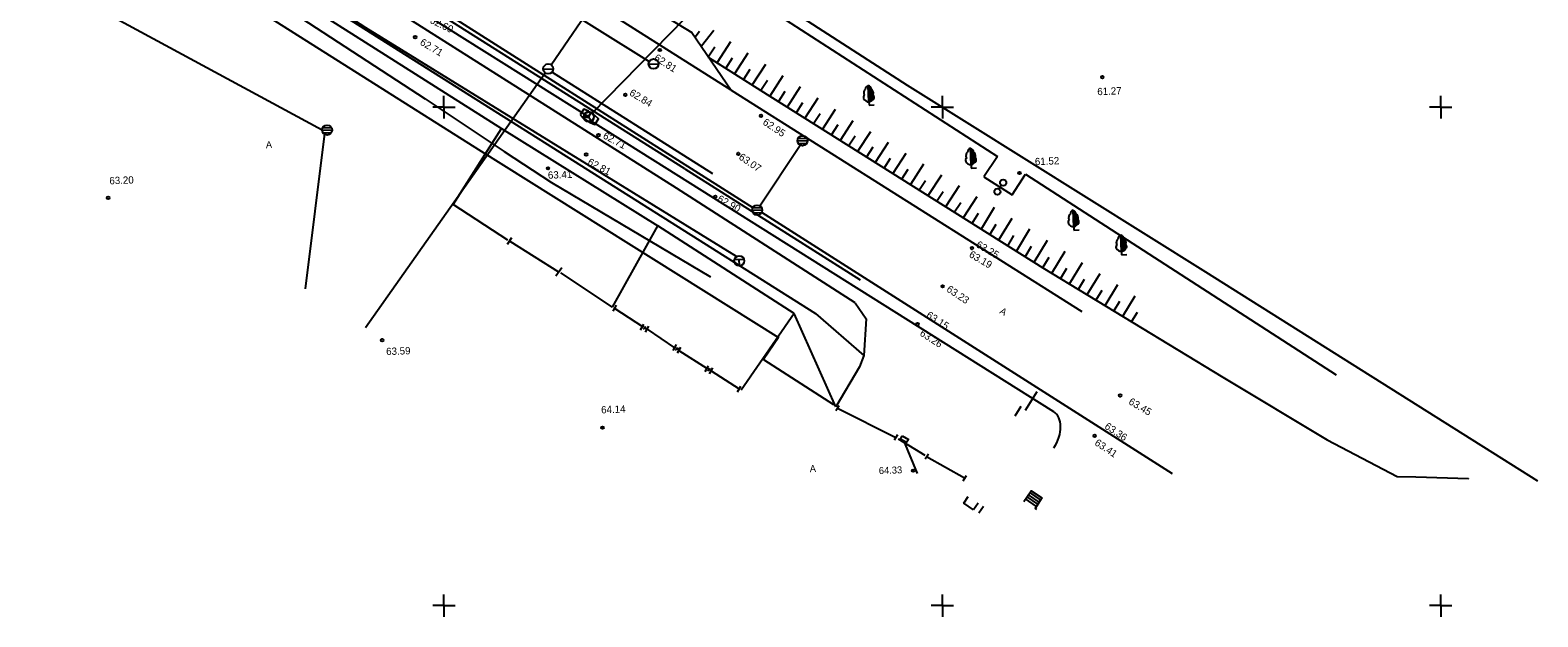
# Model space of a CAD drawing. Extents: x 641449 to 641928, y 6457349 to 6457815.
# Drawn here: x 641758.5 to 641909.7, y 6457348.9 to 6457407.7 of the extents above; entities that cross this region are included whole.
import ezdxf

# ---------------------------------------------------------------- set-up
doc = ezdxf.new("R2010")
doc.units = 0
for name, color, linetype in [('1', 7, 'Continuous'), ('10', 7, 'Continuous'), ('14', 7, 'Continuous'), ('15', 7, 'Continuous'), ('16', 7, 'Continuous'), ('17', 7, 'Continuous'), ('2', 7, 'Continuous'), ('21', 7, 'Continuous'), ('28', 7, 'Continuous'), ('3', 7, 'Continuous'), ('30', 7, 'Continuous'), ('42', 7, 'Continuous'), ('5', 7, 'Continuous'), ('59', 7, 'Continuous'), ('6', 7, 'Continuous'), ('61', 7, 'Continuous'), ('7', 7, 'Continuous'), ('8', 7, 'Continuous')]:
    doc.layers.add(name, color=color, linetype=linetype)

# ---------------------------------------------------------------- blocks, each defined once
blk = doc.blocks.new('BL')
at = {"layer": '8'}
for p, q in [((0, 30), (0, 190)), ((0, 180), (15, 180)), ((0, 171), (22, 171)), ((0, 160), (28, 160)), ((0, 150), (30, 150)), ((0, 140), (40, 140)), ((44, 130), (0, 130)), ((0, 122), (47, 122)), ((46, 110), (0, 110)), ((0, 100), (41, 100)), ((48, 90), (0, 90)), ((0, 80), (52, 80)), ((52, 71), (0, 71)), ((0, 61), (46, 60)), ((35, 50), (0, 50)), ((0, 40), (21, 40)), ((0, 30), (0, 0)), ((0, 0), (50, 0))]:
    blk.add_line(p, q, dxfattribs=at)
for centre, radius, start, end in [((-18, 126), 27.5, 117.031, 181.042), ((13, 149), 43, 107.592, 178.668), ((-18, 145), 48.1, 5.541, 68.199), ((12, 123), 32.6, 4.399, 57.529), ((-19, 75), 32.8, 130.365, 197.745), ((5, 91), 61.2, 205.076, 264.939), ((-23, 116), 23.6, 158.614, 224.006), ((-27, 123), 96.5, 286.557, 323.427), ((26, 116), 21.2, 311.82, 25.56), ((19, 75), 32.8, 342.255, 49.635)]:
    blk.add_arc(centre, radius, start, end, dxfattribs=at)
blk = doc.blocks.new('OR')
at = {"layer": '10'}
for p, q in [((-50, 0), (50, 0)), ((-44, 24), (44, 24)), ((-43, -25), (43, -25))]:
    blk.add_line(p, q, dxfattribs=at)
blk.add_circle((0, 0), 50, dxfattribs=at)
blk = doc.blocks.new('OT')
at = {"layer": '6'}
for p, q in [((-47, 16), (47, 16)), ((0, -50), (0, 16))]:
    blk.add_line(p, q, dxfattribs=at)
blk.add_circle((0, 0), 50, dxfattribs=at)
blk = doc.blocks.new('OV')
at = {"layer": '5'}
blk.add_line((-50, 0), (50, 0), dxfattribs=at)
blk.add_circle((0, 0), 50, dxfattribs=at)
blk = doc.blocks.new('OS')
at = {"layer": '7'}
for p, q in [((-2, -1), (24, 44)), ((-50, -1), (-2, -1)), ((-2, -1), (23, -44))]:
    blk.add_line(p, q, dxfattribs=at)
blk.add_circle((0, 0), 50, dxfattribs=at)
blk = doc.blocks.new('KRTRIS')
at = {"layer": '61'}
for q in [(-112.5, 0), (0, 112.5), (112.5, 0), (0, -112.5)]:
    blk.add_line((0, 0), q, dxfattribs=at)

msp = doc.modelspace()

# ---------------------------------------------------------------- linework, layer by layer
at = {"layer": '1'}
for p, q in [((641853.6, 6457360.29), (641853.14, 6457359.62)), ((641854.13, 6457359.95), (641853.67, 6457359.27))]:
    msp.add_line(p, q, dxfattribs=at)
msp.add_lwpolyline([(641853.14, 6457359.62), (641852.17, 6457360.29), (641852.59, 6457360.94)], dxfattribs=at)
at = {"layer": '14'}
for p, q in [((641788.86, 6457416.66), (641831.01, 6457389.91)), ((641759.61, 6457412.96), (641787.77, 6457397.72)), ((641786.11, 6457381.78), (641788.03, 6457397.36)), ((641831.68, 6457390.11), (641835.73, 6457396.2)), ((641831.87, 6457389.46), (641873.06, 6457363.24))]:
    msp.add_line(p, q, dxfattribs=at)
at = {"layer": '15'}
for p, q in [((641810.74, 6457404.26), (641819.31, 6457416.79)), ((641806.11, 6457413.65), (641820.59, 6457404.58)), ((641792.11, 6457377.9), (641810.16, 6457403.45)), ((641810.84, 6457403.52), (641826.95, 6457393.34))]:
    msp.add_line(p, q, dxfattribs=at)
at = {"layer": '16'}
for p, q in [((641832.71, 6457409.77), (641855.53, 6457395.06)), ((641855.53, 6457395.06), (641854.18, 6457393.03)), ((641854.18, 6457393.03), (641857.02, 6457391.2)), ((641857.02, 6457391.2), (641858.33, 6457393.28)), ((641858.33, 6457393.28), (641889.53, 6457373.15)), ((641855.65, 6457391.81), (641855.92, 6457392.16))]:
    msp.add_line(p, q, dxfattribs=at)
msp.add_lwpolyline([(641762.58, 6457427.09), (641792.12, 6457407.99), (641829.3, 6457385.05)], dxfattribs=at)
for centre in [(641856.1, 6457392.42), (641855.53, 6457391.52)]:
    msp.add_circle(centre, 0.312, dxfattribs=at)
at = {"layer": '17'}
for p, q in [((641759.37, 6457433.72), (641814.54, 6457399.02)), ((641814.79, 6457398.59), (641861.15, 6457369.47))]:
    msp.add_line(p, q, dxfattribs=at)
msp.add_lwpolyline([(641814.88, 6457399.39), (641827.28, 6457412.11), (641827.7, 6457412.65), (641827.67, 6457413.44), (641827.42, 6457413.81), (641826.57, 6457414.36)], dxfattribs=at)
msp.add_ellipse((641859.51, 6457366.95), major_axis=(1.67, 2.49), ratio=0.670092, start_param=4.712389, end_param=6.302469, dxfattribs=at)
at = {"layer": '2'}
for p, q in [((641859.57, 6457360.18), (641858.5, 6457360.92)), ((641859.71, 6457360.39), (641858.64, 6457361.13)), ((641859.85, 6457360.61), (641858.79, 6457361.34)), ((641859.44, 6457359.96), (641858.35, 6457360.71))]:
    msp.add_line(p, q, dxfattribs=at)
msp.add_lwpolyline([(641858.18, 6457360.46), (641858.92, 6457361.53), (641859.99, 6457360.82), (641859.3, 6457359.75), (641859.45, 6457359.65)], dxfattribs=at)
at = {"layer": '21'}
msp.add_line((641846.09, 6457366.58), (641847.48, 6457363.24), dxfattribs=at)
for points in [[(641718.92, 6457452.45), (641744.08, 6457438.14), (641837.27, 6457379.31), (641842.14, 6457375.08)], [(641742.54, 6457437.05), (641798.11, 6457400.84), (641806.04, 6457395.54), (641810.77, 6457392.43), (641826.75, 6457382.99)]]:
    msp.add_lwpolyline(points, dxfattribs=at)
at = {"layer": '28'}
for p, q in [((641816.92, 6457379.94), (641821.46, 6457388.1)), ((641835.12, 6457379.3), (641821.46, 6457388.1)), ((641806.38, 6457386.25), (641806.82, 6457386.92)), ((641806.59, 6457386.56), (641811.5, 6457383.48)), ((641811.22, 6457383.09), (641811.81, 6457383.93)), ((641816.92, 6457379.94), (641811.73, 6457383.38)), ((641816.99, 6457379.54), (641817.32, 6457380.13)), ((641817.14, 6457379.8), (641819.92, 6457377.99)), ((641835.12, 6457379.3), (641829.83, 6457371.6)), ((641839.32, 6457369.95), (641835.12, 6457379.3)), ((641819.73, 6457377.66), (641820.06, 6457378.25)), ((641820.01, 6457378), (641820.29, 6457377.72)), ((641820.01, 6457377.72), (641820.29, 6457378)), ((641820.23, 6457377.44), (641820.56, 6457378.03)), ((641820.39, 6457377.73), (641823.14, 6457375.86)), ((641822.99, 6457375.59), (641823.32, 6457376.18)), ((641823.23, 6457375.91), (641823.52, 6457375.63)), ((641823.23, 6457375.63), (641823.52, 6457375.91)), ((641823.42, 6457375.35), (641823.75, 6457375.94)), ((641823.56, 6457375.6), (641826.39, 6457373.8)), ((641826.21, 6457373.48), (641826.53, 6457374.07)), ((641826.46, 6457373.82), (641826.74, 6457373.54)), ((641826.46, 6457373.54), (641826.74, 6457373.82)), ((641826.65, 6457373.25), (641826.98, 6457373.84)), ((641826.82, 6457373.55), (641829.63, 6457371.74)), ((641829.46, 6457371.44), (641829.79, 6457372.03)), ((641839.33, 6457369.57), (641839.66, 6457370.09)), ((641845.34, 6457366.84), (641839.47, 6457369.78)), ((641845.21, 6457366.64), (641845.55, 6457367.16)), ((641845.57, 6457366.72), (641848.24, 6457365.08)), ((641848.28, 6457364.71), (641848.62, 6457365.23)), ((641852.23, 6457362.77), (641848.42, 6457364.93)), ((641852.08, 6457362.53), (641852.41, 6457363.04))]:
    msp.add_line(p, q, dxfattribs=at)
for points in [[(641729.83, 6457416.3), (641742.72, 6457437.8), (641742.72, 6457437.8), (641805.78, 6457397.85), (641821.46, 6457388.1), (641821.46, 6457388.1)], [(641909.75, 6457362.5), (641876.43, 6457383.46), (641846.51, 6457402.17), (641835.02, 6457409.58), (641827.19, 6457414.63)], [(641806.4, 6457386.66), (641800.91, 6457390.24), (641805.78, 6457397.85)]]:
    msp.add_lwpolyline(points, dxfattribs=at)
at = {"layer": '3'}
msp.add_lwpolyline([(641845.97, 6457367.03), (641846.6, 6457366.68), (641846.41, 6457366.35), (641845.79, 6457366.7)], close=True, dxfattribs=at)
at = {"layer": '30'}
for p, q in [((641828.82, 6457401.7), (641791.5, 6457425.35)), ((641828.82, 6457401.7), (641864.01, 6457379.52)), ((641824.16, 6457393.83), (641841.75, 6457382.67)), ((641841.27, 6457380.39), (641823.33, 6457391.89)), ((641858.36, 6457369.6), (641859.52, 6457371.47)), ((641857.86, 6457369.97), (641857.28, 6457369))]:
    msp.add_line(p, q, dxfattribs=at)
for points in [[(641824.16, 6457393.83), (641786.73, 6457417.47), (641745.73, 6457443.56)], [(641823.33, 6457391.89), (641744.54, 6457441.73), (641743.76, 6457441.15), (641740.26, 6457435.57), (641740.87, 6457434.23)], [(641740.87, 6457434.23), (641744.33, 6457433.37), (641757.15, 6457425.06), (641803.45, 6457395.77), (641833.55, 6457376.89), (641832.06, 6457374.69), (641839.07, 6457370.18)], [(641792.7, 6457427.17), (641806.19, 6457418.89), (641824.88, 6457407.51), (641828.82, 6457401.7)], [(641841.27, 6457380.39), (641842.36, 6457378.78), (641842.14, 6457375.08), (641841.7, 6457373.94), (641839.32, 6457369.95)]]:
    msp.add_lwpolyline(points, dxfattribs=at)
at = {"layer": '42'}
for p, q in [((641827.07, 6457407.7), (641825.82, 6457406.12)), ((641825.65, 6457407.58), (641825.21, 6457407.02)), ((641828.74, 6457406.55), (641827.4, 6457404.47)), ((641827.16, 6457406.02), (641826.52, 6457405.03)), ((641828.92, 6457404.91), (641828.28, 6457403.91)), ((641830.49, 6457405.42), (641829.16, 6457403.35)), ((641830.69, 6457403.79), (641830.04, 6457402.79)), ((641832.25, 6457404.29), (641830.92, 6457402.23)), ((641834, 6457403.16), (641832.68, 6457401.12)), ((641832.45, 6457402.68), (641831.8, 6457401.67)), ((641835.75, 6457402.03), (641834.44, 6457400.01)), ((641834.21, 6457401.56), (641833.56, 6457400.56)), ((641835.97, 6457400.45), (641835.32, 6457399.44)), ((641837.5, 6457400.89), (641836.21, 6457398.9)), ((641837.73, 6457399.33), (641837.08, 6457398.32)), ((641839.26, 6457399.76), (641837.97, 6457397.78)), ((641841.01, 6457398.63), (641839.74, 6457396.67)), ((641839.5, 6457398.22), (641838.84, 6457397.2)), ((641841.26, 6457397.1), (641840.6, 6457396.09)), ((641842.79, 6457397.54), (641841.5, 6457395.56)), ((641843.01, 6457395.98), (641842.36, 6457394.97)), ((641844.57, 6457396.45), (641843.27, 6457394.45)), ((641844.77, 6457394.86), (641844.12, 6457393.85)), ((641846.34, 6457395.37), (641845.03, 6457393.34)), ((641848.12, 6457394.28), (641846.8, 6457392.23)), ((641846.53, 6457393.74), (641845.88, 6457392.73)), ((641848.3, 6457392.62), (641847.64, 6457391.62)), ((641849.9, 6457393.19), (641848.56, 6457391.11)), ((641850.07, 6457391.52), (641849.4, 6457390.5)), ((641851.68, 6457392.1), (641850.32, 6457390)), ((641853.46, 6457391.01), (641852.09, 6457388.89)), ((641851.84, 6457390.42), (641851.16, 6457389.38)), ((641855.21, 6457389.94), (641853.88, 6457387.77)), ((641853.61, 6457389.32), (641852.92, 6457388.26)), ((641855.38, 6457388.22), (641854.71, 6457387.13)), ((641856.98, 6457388.85), (641855.64, 6457386.65)), ((641857.15, 6457387.12), (641856.49, 6457386.04)), ((641858.75, 6457387.75), (641857.41, 6457385.54)), ((641860.52, 6457386.63), (641859.17, 6457384.43)), ((641858.92, 6457386.02), (641858.27, 6457384.96)), ((641862.28, 6457385.52), (641860.94, 6457383.33)), ((641860.69, 6457384.92), (641860.06, 6457383.88)), ((641862.46, 6457383.81), (641861.84, 6457382.8)), ((641864.04, 6457384.4), (641862.73, 6457382.25)), ((641864.23, 6457382.71), (641863.63, 6457381.72)), ((641865.8, 6457383.29), (641864.51, 6457381.17)), ((641867.57, 6457382.17), (641866.29, 6457380.09)), ((641866, 6457381.61), (641865.41, 6457380.65)), ((641867.77, 6457380.51), (641867.19, 6457379.57)), ((641869.33, 6457381.06), (641868.08, 6457379.01)), ((641869.55, 6457379.42), (641868.98, 6457378.49))]:
    msp.add_line(p, q, dxfattribs=at)
msp.add_lwpolyline([(641826.52, 6457405.03), (641831.8, 6457401.67), (641860.07, 6457383.87), (641878.13, 6457372.91), (641888.62, 6457366.63), (641895.63, 6457362.96), (641897.52, 6457362.92), (641902.79, 6457362.74), (641902.79, 6457362.74)], dxfattribs=at)
at = {"layer": '59'}
for centre, radius in [((641797.11, 6457407.02), 0.13), ((641821.65, 6457405.74), 0.13), ((641866.06, 6457403.01), 0.13), ((641818.2, 6457401.24), 0.13), ((641831.81, 6457399.14), 0.13), ((641815.5, 6457397.19), 0.13), ((641814.27, 6457395.25), 0.13), ((641829.54, 6457395.31), 0.13), ((641810.44, 6457393.87), 0.13), ((641857.75, 6457393.4), 0.13), ((641766.31, 6457390.9), 0.13), ((641827.23, 6457391.02), 0.13), ((641852.98, 6457385.87), 0.13), ((641850.03, 6457382.03), 0.13), ((641847.51, 6457378.24), 0.13), ((641793.79, 6457376.62), 0.13), ((641867.85, 6457371.09), 0.13), ((641815.9, 6457367.85), 0.13), ((641865.29, 6457367.03), 0.13), ((641847.07, 6457363.54), 0.125)]:
    msp.add_circle(centre, radius, dxfattribs=at)
at = {"layer": '7'}
for p, q in [((641814.05, 6457398.99), (641814.53, 6457399.01)), ((641814.53, 6457399.01), (641814.77, 6457399.47)), ((641814.53, 6457399.01), (641814.79, 6457398.59))]:
    msp.add_line(p, q, dxfattribs=at)
msp.add_lwpolyline([(641813.66, 6457399.24), (641814.01, 6457398.87), (641814.65, 6457398.45), (641815.12, 6457398.26), (641815.5, 6457398.82), (641815.14, 6457399.18), (641814.5, 6457399.61), (641814.03, 6457399.8), (641813.66, 6457399.24)], dxfattribs=at)
msp.add_circle((641814.54, 6457399.02), 0.5, dxfattribs=at)

# ---------------------------------------------------------------- block references
at = {"layer": '10', "xscale": 0.01, "yscale": 0.009999999999999998, "rotation": 2.173409999882874}
for p in [(641788.27, 6457397.71), (641788.27, 6457397.71), (641835.97, 6457396.64), (641835.97, 6457396.64), (641831.42, 6457389.68), (641831.42, 6457389.68)]:
    msp.add_blockref('OR', p, dxfattribs=at)
at = {"layer": '5', "xscale": 0.01, "yscale": 0.009999999999999998, "rotation": 2.173409999882874}
for p in [(641821.03, 6457404.34), (641821.03, 6457404.34), (641810.46, 6457403.84), (641810.46, 6457403.84)]:
    msp.add_blockref('OV', p, dxfattribs=at)
at = {"layer": '6', "xscale": 0.01, "yscale": 0.009999999999999998, "rotation": 2.173409999882874}
msp.add_blockref('OT', (641829.63, 6457384.59), dxfattribs=at)
at = {"layer": '61', "xscale": 0.01, "yscale": 0.01}
for p in [(641800, 6457400), (641850, 6457400), (641900, 6457400), (641800, 6457350), (641850, 6457350), (641900, 6457350)]:
    msp.add_blockref('KRTRIS', p, dxfattribs=at)
at = {"layer": '7', "xscale": 0.01, "yscale": 0.009999999999999998, "rotation": 2.173409999882874}
for p in [(641814.53, 6457399.05), (641814.54, 6457399.02)]:
    msp.add_blockref('OS', p, dxfattribs=at)
at = {"layer": '8', "xscale": 0.010426170000052071, "yscale": 0.01042616999999048, "rotation": 2.34341000006617}
for p in [(641842.65, 6457400.21), (641852.9, 6457393.9), (641863.2, 6457387.68), (641867.99, 6457385.2)]:
    msp.add_blockref('BL', p, dxfattribs=at)

# ---------------------------------------------------------------- texts
at = {"layer": '30'}
for rotation, p in [(2.1734, (641782.14, 6457395.88)), (329.4291, (641855.68, 6457379.36)), (2.1734, (641836.71, 6457363.38))]:
    msp.add_text('A', height=0.7, rotation=rotation, dxfattribs=at).set_placement(p)
at = {"layer": '59'}
for s, height, rotation, p in [('62.60', 0.73, 334.1057, (641798.51, 6457408.49)), ('62.71', 0.73, 329.2983, (641797.52, 6457406.32)), ('62.81', 0.73, 327.1063, (641821.01, 6457404.78)), ('62.84', 0.73, 328.7719, (641818.53, 6457401.25)), ('61.27', 0.73, 2.3434, (641865.56, 6457401.2)), ('62.95', 0.73, 326.3329, (641831.91, 6457398.33)), ('62.71', 0.73, 332.1971, (641815.88, 6457396.92)), ('62.81', 0.73, 332.2798, (641814.34, 6457394.28)), ('63.07', 0.73, 325.7533, (641829.5, 6457394.84)), ('61.52', 0.73, 2.3434, (641859.3, 6457394.18)), ('63.20', 0.73, 2.1634, (641766.44, 6457392.26)), ('63.41', 0.73, 2.1634, (641810.44, 6457392.82)), ('62.90', 0.73, 331.3953, (641827.36, 6457390.59)), ('63.25', 0.73, 329.5038, (641853.31, 6457386.02)), ('63.19', 0.73, 329.5038, (641852.61, 6457385.03)), ('63.23', 0.73, 326.2021, (641850.35, 6457381.58)), ('63.15', 0.73, 327.1037, (641848.32, 6457378.97)), ('63.26', 0.73, 327.1037, (641847.67, 6457377.16)), ('63.59', 0.73, 2.1634, (641794.21, 6457375.13)), ('64.14', 0.73, 2.1634, (641815.78, 6457369.28)), ('63.45', 0.73, 329.3357, (641868.62, 6457370.27)), ('63.36', 0.73, 326.3329, (641866.21, 6457367.82)), ('63.41', 0.73, 326.3329, (641865.21, 6457366.17)), ('64.33', 0.7, 2.1734, (641843.64, 6457363.19))]:
    msp.add_text(s, height=height, rotation=rotation, dxfattribs=at).set_placement(p)

doc.saveas('drawing.dxf')
